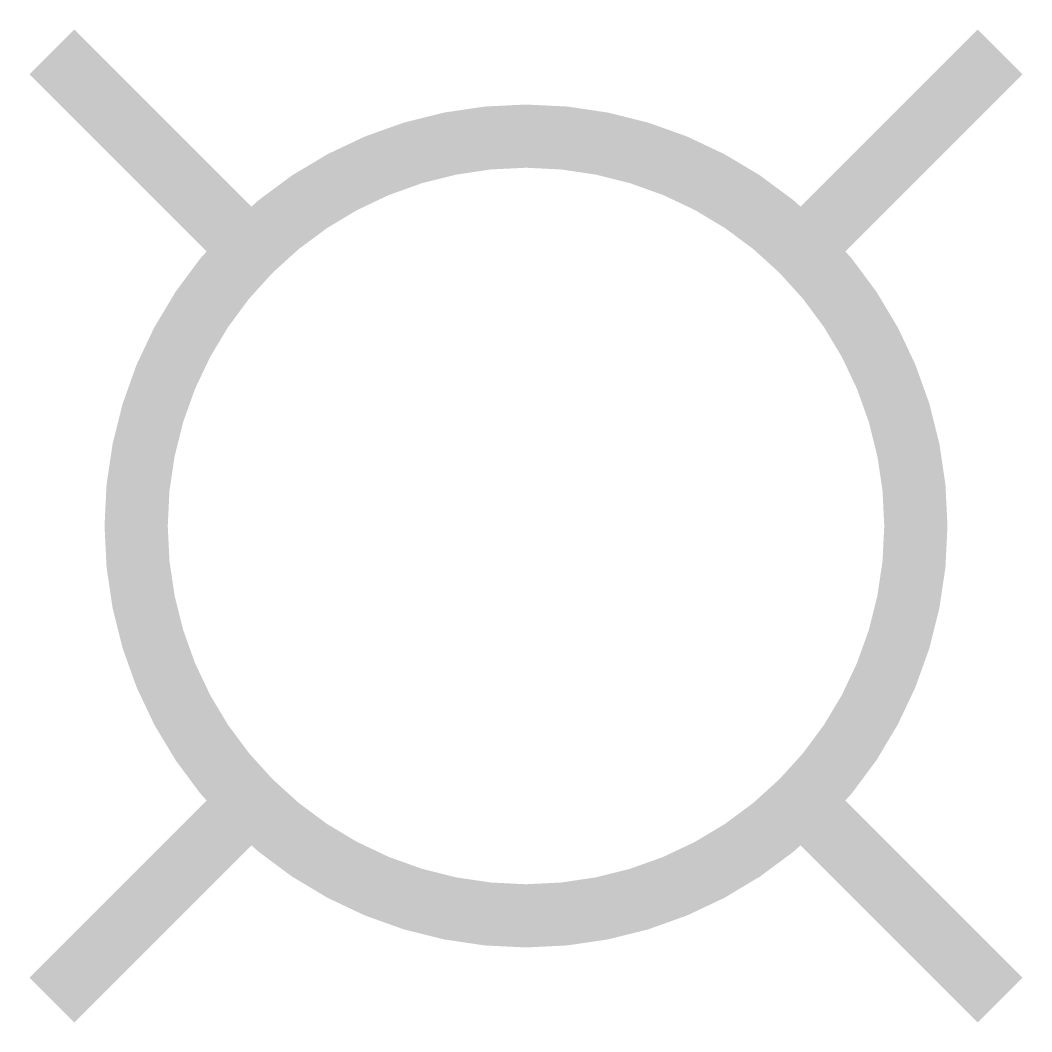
# Model space of a CAD drawing. Extents: x -0.04 to 4.76, y -0.04 to 4.76.
import ezdxf

# ---------------------------------------------------------------- set-up
doc = ezdxf.new("R2010")
doc.units = 0
doc.header["$MEASUREMENT"] = 0
doc.layers.get('0').update_dxf_attribs({"linetype": 'CONTINUOUS'})

msp = doc.modelspace()

# ---------------------------------------------------------------- linework, layer by layer
at = {"const_width": 0.3}
for points in [[(0.1061, 4.6061), (1.0479, 3.6642)], [(4.6061, 4.6061), (3.6642, 3.6642)], [(0.1061, 0.1061), (1.0479, 1.0479)], [(4.6061, 0.1061), (3.6642, 1.0479)]]:
    msp.add_lwpolyline(points, dxfattribs=at)
msp.add_lwpolyline([(0.5061, 2.3561, 1), (4.2061, 2.3561, 1)], format="xyb", close=True, dxfattribs=at)

doc.saveas('drawing.dxf')
